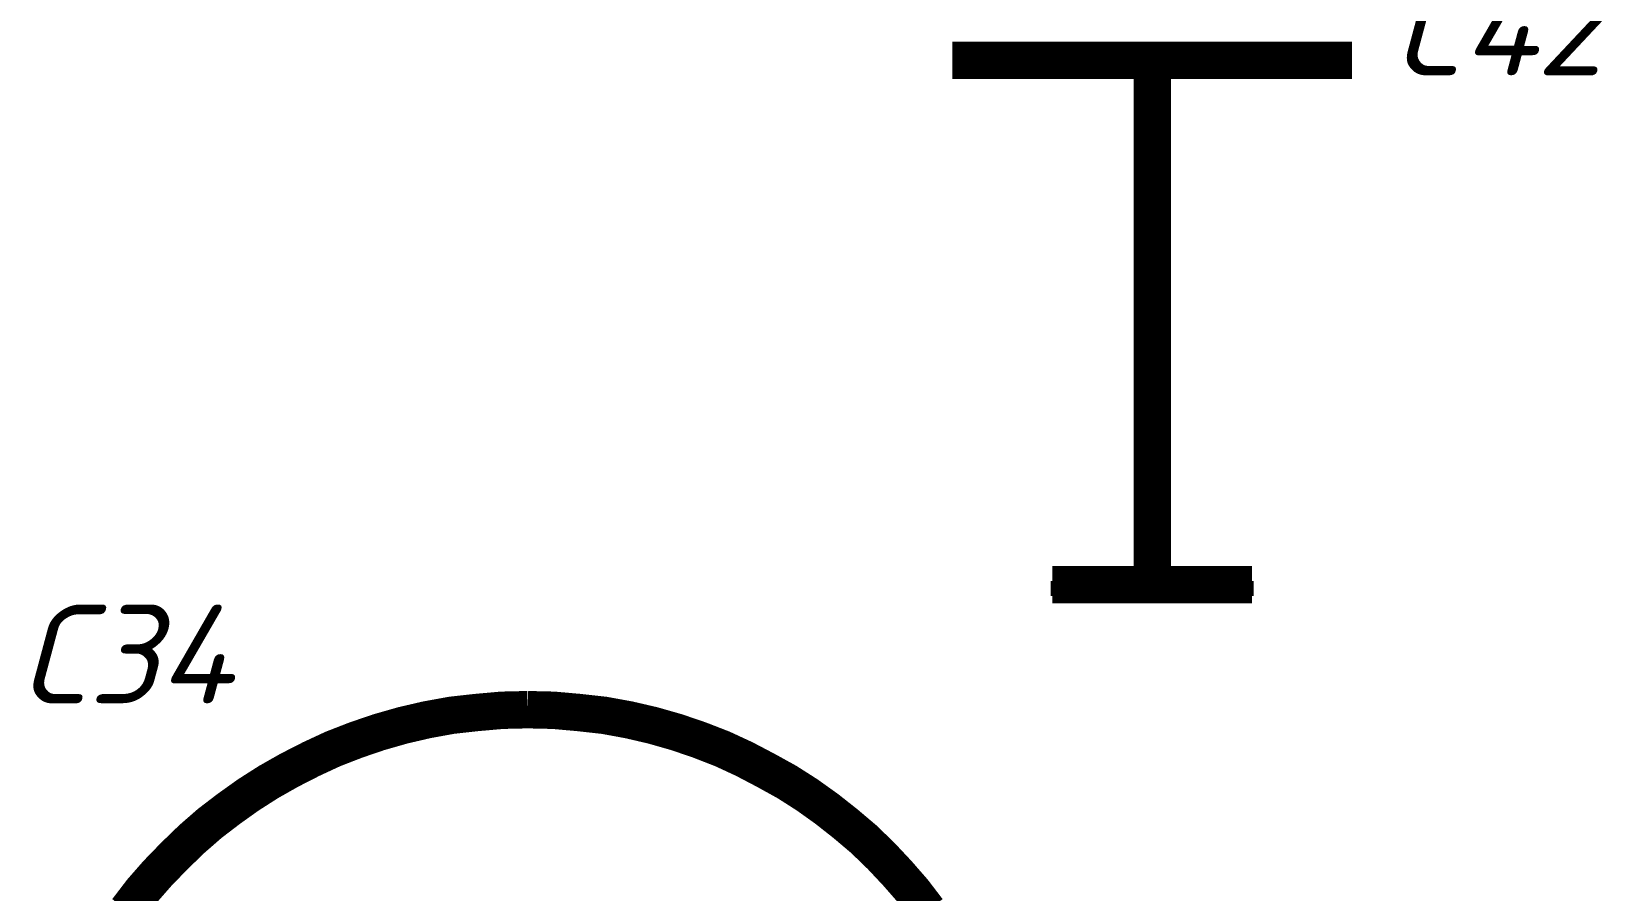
# Model space of a CAD drawing. Header units: inches. Extents: x 0 to 841, y 0 to 594.
# Drawn here: x 290.09 to 321.84, y 306.38 to 323.57 of the extents above; entities that cross this region are included whole.
import ezdxf

# ---------------------------------------------------------------- set-up
doc = ezdxf.new("R2010")
doc.units = ezdxf.units.IN
doc.layers.add('Sheet', color=255, linetype='Continuous')
doc.styles.get("Standard").update_dxf_attribs({"font": 'isocpeui.ttf'})

msp = doc.modelspace()

# ---------------------------------------------------------------- linework, layer by layer
at = {"layer": 'Sheet'}
for points in [[(308.514, 322.996, 0.749, 0.749, 0), (316.509, 322.996, 0.749, 0.749, 0)], [(312.512, 317.494, 0.749, 0.749, 0), (312.512, 322.996, 0.749, 0.749, 0)], [(312.512, 322.491, 0.3, 0.3, 0), (312.512, 317.494, 0.3, 0.3, 0)], [(312.512, 317.494, 0.749, 0.749, 0), (312.512, 312.497, 0.749, 0.749, 0)], [(312.512, 317.494, 0.3, 0.3, 0), (312.512, 312.418, 0.3, 0.3, 0)], [(310.513, 312.497, 0.749, 0.749, 0), (314.51, 312.497, 0.749, 0.749, 0)], [(310.479, 312.418, 0.3, 0.3, 0), (314.544, 312.418, 0.3, 0.3, 0)], [(291.996, 305.972, 0.749, 0.749, 0), (292.288, 306.354, 0.749, 0.749, 0), (292.603, 306.714, 0.749, 0.749, 0), (292.94, 307.062, 0.749, 0.749, 0), (293.288, 307.399, 0.749, 0.749, 0), (293.647, 307.713, 0.749, 0.749, 0), (294.029, 308.005, 0.749, 0.749, 0), (294.422, 308.286, 0.749, 0.749, 0), (294.826, 308.544, 0.749, 0.749, 0), (295.242, 308.78, 0.749, 0.749, 0), (295.68, 309.004, 0.749, 0.749, 0), (296.117, 309.207, 0.749, 0.749, 0), (296.578, 309.386, 0.749, 0.749, 0), (297.038, 309.543, 0.749, 0.749, 0), (297.51, 309.678, 0.749, 0.749, 0), (297.993, 309.79, 0.749, 0.749, 0), (298.487, 309.88, 0.749, 0.749, 0), (298.992, 309.936, 0.749, 0.749, 0), (299.497, 309.981, 0.749, 0.749, 0), (300.014, 309.993, 0.749, 0.749, 0)], [(300.014, 309.993, 0.749, 0.749, 0), (299.497, 309.981, 0.749, 0.749, 0), (298.992, 309.936, 0.749, 0.749, 0), (298.487, 309.88, 0.749, 0.749, 0), (297.993, 309.79, 0.749, 0.749, 0), (297.51, 309.678, 0.749, 0.749, 0), (297.038, 309.543, 0.749, 0.749, 0), (296.578, 309.386, 0.749, 0.749, 0), (296.117, 309.207, 0.749, 0.749, 0), (295.68, 309.004, 0.749, 0.749, 0), (295.242, 308.78, 0.749, 0.749, 0), (294.826, 308.544, 0.749, 0.749, 0), (294.422, 308.286, 0.749, 0.749, 0), (294.029, 308.005, 0.749, 0.749, 0), (293.647, 307.713, 0.749, 0.749, 0), (293.288, 307.399, 0.749, 0.749, 0), (292.94, 307.062, 0.749, 0.749, 0), (292.603, 306.714, 0.749, 0.749, 0), (292.288, 306.354, 0.749, 0.749, 0), (291.996, 305.972, 0.749, 0.749, 0)], [(300.014, 309.993, 0.749, 0.749, 0), (300.014, 309.993, 0.749, 0.749, 0)], [(300.014, 309.993, 0.749, 0.749, 0), (300.53, 309.981, 0.749, 0.749, 0), (301.036, 309.936, 0.749, 0.749, 0), (301.541, 309.88, 0.749, 0.749, 0), (302.035, 309.79, 0.749, 0.749, 0), (302.518, 309.678, 0.749, 0.749, 0), (302.99, 309.543, 0.749, 0.749, 0), (303.45, 309.386, 0.749, 0.749, 0), (303.91, 309.207, 0.749, 0.749, 0), (304.348, 309.004, 0.749, 0.749, 0), (304.775, 308.78, 0.749, 0.749, 0), (305.202, 308.544, 0.749, 0.749, 0), (305.606, 308.286, 0.749, 0.749, 0), (305.999, 308.005, 0.749, 0.749, 0), (306.369, 307.713, 0.749, 0.749, 0), (306.74, 307.399, 0.749, 0.749, 0), (307.088, 307.062, 0.749, 0.749, 0), (307.414, 306.714, 0.749, 0.749, 0), (307.728, 306.354, 0.749, 0.749, 0), (308.02, 305.972, 0.749, 0.749, 0)], [(308.02, 305.972, 0.749, 0.749, 0), (307.728, 306.354, 0.749, 0.749, 0), (307.414, 306.714, 0.749, 0.749, 0), (307.088, 307.062, 0.749, 0.749, 0), (306.74, 307.399, 0.749, 0.749, 0), (306.369, 307.713, 0.749, 0.749, 0), (305.999, 308.005, 0.749, 0.749, 0), (305.606, 308.286, 0.749, 0.749, 0), (305.202, 308.544, 0.749, 0.749, 0), (304.775, 308.78, 0.749, 0.749, 0), (304.348, 309.004, 0.749, 0.749, 0), (303.91, 309.207, 0.749, 0.749, 0), (303.45, 309.386, 0.749, 0.749, 0), (302.99, 309.543, 0.749, 0.749, 0), (302.518, 309.678, 0.749, 0.749, 0), (302.035, 309.79, 0.749, 0.749, 0), (301.541, 309.88, 0.749, 0.749, 0), (301.036, 309.936, 0.749, 0.749, 0), (300.53, 309.981, 0.749, 0.749, 0), (300.014, 309.993, 0.749, 0.749, 0)]]:
    msp.add_lwpolyline(points, format="xyseb", dxfattribs=at)

# ---------------------------------------------------------------- texts
for s, p in [('C42', (317.284, 322.693)), ('C34', (289.796, 310.116))]:
    msp.add_text(s, height=1.9764, dxfattribs=at).set_placement(p)

doc.saveas('drawing.dxf')
